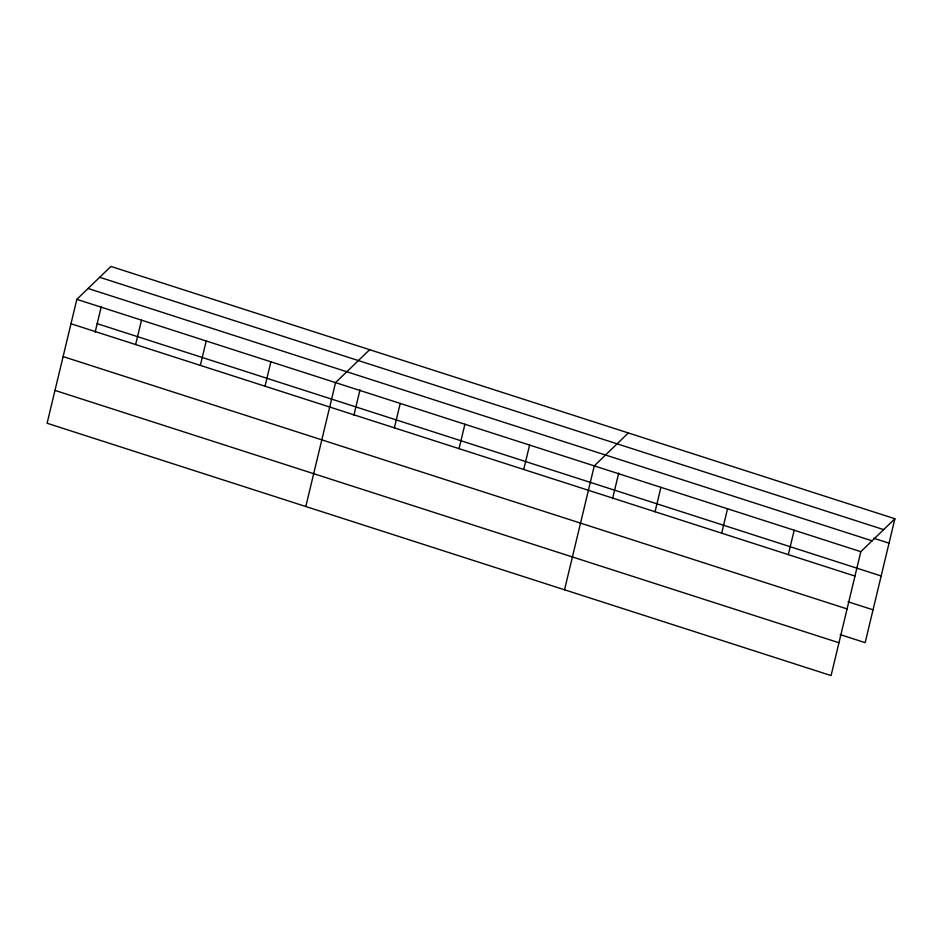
<?xml version="1.0" encoding="UTF-8"?>
<svg xmlns="http://www.w3.org/2000/svg" width="942" height="942" viewBox="0 0 942 942"><rect width="100%" height="100%" fill="white"/><g stroke="black" fill="none" stroke-linecap="round" stroke-linejoin="round"><path stroke-width="1.41" d="M76.844 299.344L47.1 423.252L831.079 675.579L860.823 551.682L894.9 518.748L110.921 266.421L76.844 299.344L860.823 551.682M95.154 332.114L101.3 306.527M135.66 344.572L141.524 320.162M200.34 365.378L206.204 340.98M265.02 386.196L270.884 361.799M305.809 506.513L335.552 382.617L369.641 349.694M353.862 415.387L360.009 389.8M394.38 427.833L400.232 403.435M459.06 448.651L464.912 424.253M523.728 469.469L529.592 445.071M564.529 589.786L594.272 465.89L628.349 432.955M612.571 498.659L618.717 473.072M655.043 511.742L660.907 487.332M721.69 533.184L727.542 508.786M788.324 554.638L794.188 530.228M894.9 518.748L865.156 642.656L840.17 634.614M99.675 277.289L883.655 529.616M873.776 538.247L889.036 543.157M88.089 288.476L872.068 540.814M97.179 323.659L881.159 575.986M70.991 323.754L854.959 576.08M848.047 601.773L873.034 609.815M63.102 356.582L847.082 608.921M54.977 390.412L838.957 642.75"/></g></svg>
